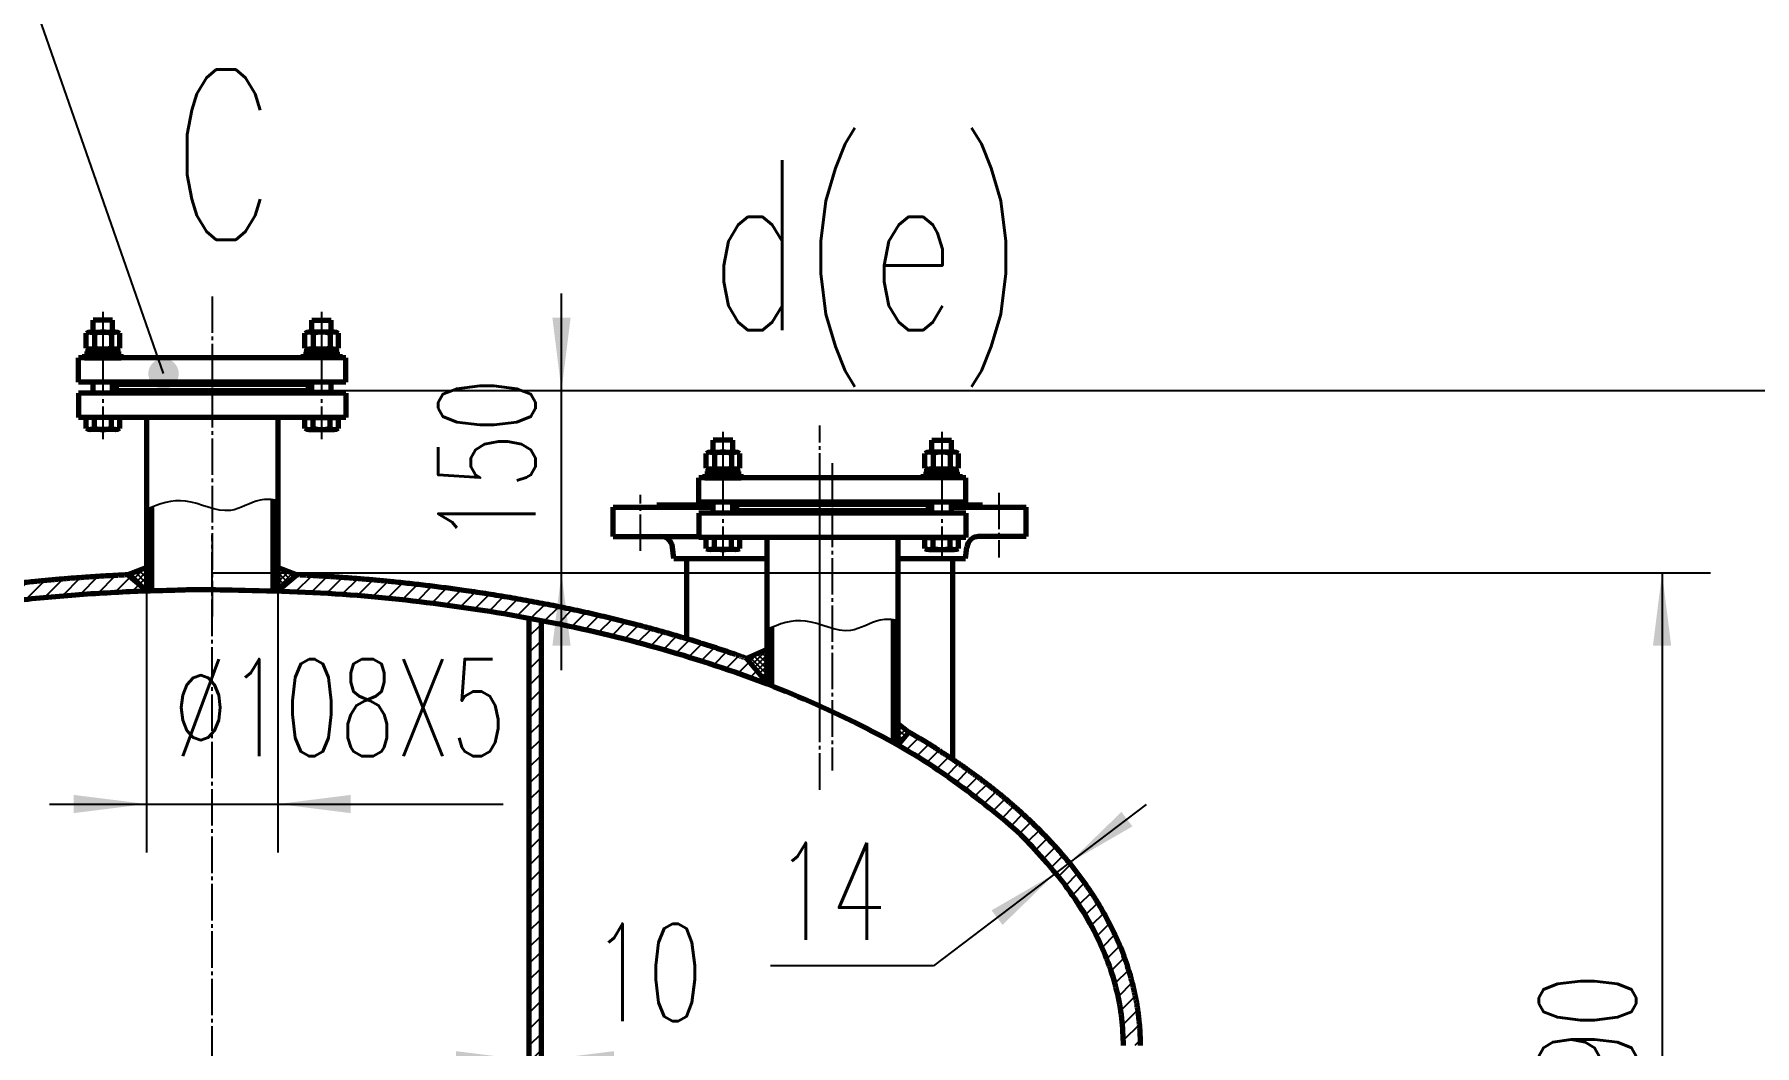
# Model space of a CAD drawing. Header units: millimetres. Extents: x -5940 to 5940, y -8410 to 8410.
# Drawn here: x -3150 to -1734, y 6323 to 7155 of the extents above; entities that cross this region are included whole.
import ezdxf

# ---------------------------------------------------------------- set-up
doc = ezdxf.new("R2010")
doc.units = ezdxf.units.MM
doc.linetypes.add('EB_DASHDOT', pattern=[39, 30, -3, 3, -3])
for name, color, linetype, lineweight in [('CAXA0', 7, 'Continuous', 70), ('CAXA1', 1, 'EB_DASHDOT', 25), ('CAXA3', 4, 'Continuous', 25), ('CAXA4', 3, 'Continuous', 25), ('CAXA5', 51, 'Continuous', 25)]:
    doc.layers.add(name, color=color, linetype=linetype, lineweight=lineweight)
doc.styles.add('机械', font='txt', dxfattribs={"width": 0.667, "bigfont": 'gbcbig.shx'})
doc.dimstyles.new('机械(4)', dxfattribs={"dimscale": 20, "dimtxt": 4, "dimasz": 3, "dimexe": 2, "dimexo": 0, "dimtad": 1, "dimdec": 1, "dimdsep": 46, "dimtxsty": '机械', "dimcen": 0, "dimdle": 4, "dimclrd": 256, "dimclre": 256, "dimclrt": 3, "dimaunit": 1, "dimazin": 2, "dimtfac": 1, "dimtdec": 3, "dimtmove": 0, "dimatfit": 3, "dimfxl": 0, "dimtolj": 1, "dimtzin": 0, "dimarcsym": 0})
doc.dimstyles.new('机械(5)', dxfattribs={"dimscale": 20, "dimtxt": 5, "dimasz": 4, "dimexe": 2, "dimexo": 0, "dimtad": 1, "dimdec": 1, "dimdsep": 46, "dimtxsty": '机械', "dimcen": 0, "dimdle": 5, "dimclrd": 256, "dimclre": 256, "dimclrt": 3, "dimazin": 2, "dimtfac": 1, "dimtdec": 3, "dimtmove": 0, "dimatfit": 3, "dimfxl": 0, "dimtolj": 1, "dimtzin": 0, "dimarcsym": 0})

# ---------------------------------------------------------------- blocks, each defined once
blk = doc.blocks.new('CAXBLOCK237', base_point=(-2913.5, 6840))
at = {"layer": 'CAXA0'}
for p, q in [((-2927.3, 6897.1), (-2927.3, 6909.2)), ((-2903.1, 6910.2), (-2923.9, 6910.2)), ((-2921.5, 6920), (-2905.5, 6920)), ((-2921.5, 6910.2), (-2921.5, 6920)), ((-2920.4, 6909.2), (-2920.4, 6897.1)), ((-2906.5, 6909.2), (-2906.5, 6897.1)), ((-2905.5, 6910.2), (-2905.5, 6920)), ((-2899.6, 6897.1), (-2899.6, 6909.2)), ((-2925.7, 6896.1), (-2901.3, 6896.1)), ((-2925.7, 6892), (-2925.7, 6896.1)), ((-2903.1, 6896.1), (-2923.9, 6896.1)), ((-2914.5, 6892), (-2915.6, 6896.1)), ((-2912.5, 6892.5), (-2913.5, 6896.1)), ((-2901.3, 6892), (-2901.3, 6896.1)), ((-2928.5, 6892), (-2898.5, 6892)), ((-2928.5, 6889), (-2928.5, 6892)), ((-2898.5, 6889), (-2928.5, 6889)), ((-2925.7, 6892), (-2901.3, 6892)), ((-2912.4, 6892), (-2912.5, 6892.5)), ((-2898.5, 6892), (-2898.5, 6889)), ((-2921.5, 6860), (-2921.5, 6869)), ((-2905.5, 6860), (-2905.5, 6869)), ((-2927.3, 6831), (-2927.3, 6840)), ((-2927.3, 6840), (-2899.6, 6840)), ((-2921.5, 6840), (-2905.5, 6840)), ((-2920.4, 6831), (-2920.4, 6840)), ((-2906.5, 6831), (-2906.5, 6840)), ((-2899.6, 6831), (-2899.6, 6840)), ((-2923.9, 6830), (-2903.1, 6830))]:
    blk.add_line(p, q, dxfattribs=at)
for centre, radius, start, end in [((-2923.9, 6903.8), 6.38, 57.1328, 122.8672), ((-2913.5, 6886.2), 24, 73.2213, 106.7787), ((-2903.1, 6903.8), 6.38, 57.1328, 122.8672), ((-2923.9, 6902.5), 6.38, 237.1328, 302.8672), ((-2913.5, 6920.1), 24, 253.2213, 286.7787), ((-2903.1, 6902.5), 6.38, 237.1328, 302.8672), ((-2923.9, 6836.4), 6.38, 237.1328, 302.8672), ((-2913.5, 6854), 24, 253.2213, 286.7787), ((-2903.1, 6836.4), 6.38, 237.1328, 302.8672)]:
    blk.add_arc(centre, radius, start, end, dxfattribs=at)
at = {"layer": 'CAXA3'}
for p, q in [((-2920.3, 6910.2), (-2920.3, 6920)), ((-2906.7, 6910.2), (-2906.7, 6920)), ((-2920.6, 6869), (-2921.5, 6862)), ((-2905.5, 6862), (-2906.3, 6869))]:
    blk.add_line(p, q, dxfattribs=at)
blk = doc.blocks.new('CAXBLOCK238', base_point=(-3093.5, 6840))
at = {"layer": 'CAXA0'}
for p, q in [((-3107.3, 6897.1), (-3107.3, 6909.2)), ((-3103.9, 6910.2), (-3083.1, 6910.2)), ((-3085.5, 6920), (-3101.5, 6920)), ((-3101.5, 6910.2), (-3101.5, 6920)), ((-3100.4, 6909.2), (-3100.4, 6897.1)), ((-3086.5, 6909.2), (-3086.5, 6897.1)), ((-3085.5, 6910.2), (-3085.5, 6920)), ((-3079.6, 6897.1), (-3079.6, 6909.2)), ((-3081.3, 6896.1), (-3105.7, 6896.1)), ((-3105.7, 6892), (-3105.7, 6896.1)), ((-3103.9, 6896.1), (-3083.1, 6896.1)), ((-3094.4, 6892.5), (-3093.4, 6896.1)), ((-3092.4, 6892), (-3091.3, 6896.1)), ((-3081.3, 6892), (-3081.3, 6896.1)), ((-3078.5, 6892), (-3108.5, 6892)), ((-3108.5, 6892), (-3108.5, 6889)), ((-3108.5, 6889), (-3078.5, 6889)), ((-3081.3, 6892), (-3105.7, 6892)), ((-3094.5, 6892), (-3094.4, 6892.5)), ((-3078.5, 6889), (-3078.5, 6892)), ((-3101.5, 6860), (-3101.5, 6869)), ((-3085.5, 6860), (-3085.5, 6869)), ((-3107.3, 6831), (-3107.3, 6840)), ((-3079.6, 6840), (-3107.3, 6840)), ((-3085.5, 6840), (-3101.5, 6840)), ((-3100.4, 6831), (-3100.4, 6840)), ((-3086.5, 6831), (-3086.5, 6840)), ((-3079.6, 6831), (-3079.6, 6840)), ((-3083.1, 6830), (-3103.9, 6830))]:
    blk.add_line(p, q, dxfattribs=at)
for centre, radius, start, end in [((-3103.9, 6903.8), 6.38, 57.1328, 122.8672), ((-3093.5, 6886.2), 24, 73.2213, 106.7787), ((-3083.1, 6903.8), 6.38, 57.1328, 122.8672), ((-3103.9, 6902.5), 6.38, 237.1328, 302.8672), ((-3093.5, 6920.1), 24, 253.2213, 286.7787), ((-3083.1, 6902.5), 6.38, 237.1328, 302.8672), ((-3103.9, 6836.4), 6.38, 237.1328, 302.8672), ((-3093.5, 6854), 24, 253.2213, 286.7787), ((-3083.1, 6836.4), 6.38, 237.1328, 302.8672)]:
    blk.add_arc(centre, radius, start, end, dxfattribs=at)
at = {"layer": 'CAXA3'}
for p, q in [((-3100.3, 6910.2), (-3100.3, 6920)), ((-3086.7, 6910.2), (-3086.7, 6920)), ((-3101.5, 6862), (-3100.6, 6869)), ((-3086.3, 6869), (-3085.5, 6862))]:
    blk.add_line(p, q, dxfattribs=at)
blk = doc.blocks.new('CAXBLOCK239')
at = {"layer": 'CAXA0', "color": 0, "linetype": 'Continuous', "lineweight": 25}
for p, q in [((-2949.5, 6713.3), (-2947.2, 6715.5)), ((-2949.5, 6708.8), (-2944, 6714.3)), ((-2949.5, 6704.3), (-2940.7, 6713)), ((-2941.3, 6704.1), (-2949.5, 6712.2)), ((-2949.5, 6699.8), (-2937.5, 6711.8)), ((-2938.9, 6706.1), (-2949, 6716.2)), ((-2936.5, 6708.2), (-2941.7, 6713.4)), ((-2943.8, 6702), (-2949.5, 6707.7)), ((-2946.2, 6700), (-2949.5, 6703.2)), ((-2947.7, 6696.9), (-2949.5, 6698.7)), ((-2947.8, 6697), (-2947.5, 6697.3)), ((-2937.5, 6707.3), (-2934.3, 6710.5)), ((-2934, 6710.2), (-2934.4, 6710.6))]:
    blk.add_line(p, q, dxfattribs=at)
blk = doc.blocks.new('CAXBLOCK240')
at = {"layer": 'CAXA0', "color": 0, "linetype": 'Continuous', "lineweight": 25}
for p, q in [((-3066.6, 6712.9), (-3070.9, 6708.6)), ((-3070.1, 6711.5), (-3057.5, 6699)), ((-3059.4, 6715.7), (-3068.5, 6706.5)), ((-3066.8, 6712.8), (-3057.5, 6703.4)), ((-3057.5, 6713.1), (-3066.1, 6704.5)), ((-3063.6, 6714), (-3057.5, 6707.9)), ((-3060.3, 6715.3), (-3057.5, 6712.4)), ((-3057.5, 6708.6), (-3063.6, 6702.4)), ((-3057.5, 6704.1), (-3061.2, 6700.4)), ((-3057.5, 6699.6), (-3059.5, 6697.6))]:
    blk.add_line(p, q, dxfattribs=at)
blk = doc.blocks.new('CAXBLOCK241')
at = {"layer": 'CAXA0', "color": 0, "linetype": 'Continuous', "lineweight": 25}
for p, q in [((-3054.6, 6765.3), (-3057.5, 6762.4)), ((-3053.5, 6753), (-3057.5, 6749)), ((-3053.5, 6739.5), (-3057.5, 6735.5)), ((-3053.5, 6726), (-3057.5, 6722)), ((-3053.5, 6712.6), (-3057.5, 6708.6)), ((-3053.5, 6699.1), (-3055.5, 6697.1))]:
    blk.add_line(p, q, dxfattribs=at)
blk = doc.blocks.new('CAXBLOCK242')
at = {"layer": 'CAXA0', "color": 0, "linetype": 'Continuous', "lineweight": 25}
for p, q in [((-2953.4, 6772.2), (-2953.5, 6772.2)), ((-2949.5, 6762.7), (-2953.5, 6758.7)), ((-2949.5, 6749.2), (-2953.5, 6745.2)), ((-2949.5, 6735.7), (-2953.5, 6731.7)), ((-2949.5, 6722.3), (-2953.5, 6718.3)), ((-2949.5, 6708.8), (-2953.5, 6704.8))]:
    blk.add_line(p, q, dxfattribs=at)
blk = doc.blocks.new('CAXBLOCK243', base_point=(-2403.1, 6741.2))
at = {"layer": 'CAXA0'}
for p, q in [((-2417, 6798.3), (-2417, 6810.4)), ((-2392.7, 6811.4), (-2413.5, 6811.4)), ((-2411.1, 6821.2), (-2395.1, 6821.2)), ((-2411.1, 6811.4), (-2411.1, 6821.2)), ((-2410, 6810.4), (-2410, 6798.3)), ((-2396.2, 6810.4), (-2396.2, 6798.3)), ((-2395.1, 6811.4), (-2395.1, 6821.2)), ((-2389.3, 6798.3), (-2389.3, 6810.4)), ((-2415.3, 6797.3), (-2390.9, 6797.3)), ((-2415.3, 6793.2), (-2415.3, 6797.3)), ((-2392.7, 6797.3), (-2413.5, 6797.3)), ((-2404.2, 6793.2), (-2405.3, 6797.3)), ((-2402.2, 6793.7), (-2403.2, 6797.3)), ((-2390.9, 6793.2), (-2390.9, 6797.3)), ((-2418.1, 6793.2), (-2388.1, 6793.2)), ((-2418.1, 6790.2), (-2418.1, 6793.2)), ((-2388.1, 6790.2), (-2418.1, 6790.2)), ((-2415.3, 6793.2), (-2390.9, 6793.2)), ((-2402.1, 6793.2), (-2402.2, 6793.7)), ((-2388.1, 6793.2), (-2388.1, 6790.2)), ((-2411.1, 6761.2), (-2411.1, 6770.2)), ((-2395.1, 6761.2), (-2395.1, 6770.2)), ((-2417, 6732.2), (-2417, 6741.2)), ((-2417, 6741.2), (-2389.3, 6741.2)), ((-2411.1, 6741.2), (-2395.1, 6741.2)), ((-2410, 6732.2), (-2410, 6741.2)), ((-2396.2, 6732.2), (-2396.2, 6741.2)), ((-2389.3, 6732.2), (-2389.3, 6741.2)), ((-2413.5, 6731.2), (-2392.7, 6731.2))]:
    blk.add_line(p, q, dxfattribs=at)
for centre, radius, start, end in [((-2413.5, 6805), 6.38, 57.1328, 122.8672), ((-2403.1, 6787.4), 24, 73.2213, 106.7787), ((-2392.7, 6805), 6.38, 57.1328, 122.8672), ((-2413.5, 6803.7), 6.38, 237.1328, 302.8672), ((-2403.1, 6821.3), 24, 253.2213, 286.7787), ((-2392.7, 6803.7), 6.38, 237.1328, 302.8672), ((-2413.5, 6737.6), 6.38, 237.1328, 302.8672), ((-2403.1, 6755.2), 24, 253.2213, 286.7787), ((-2392.7, 6737.6), 6.38, 237.1328, 302.8672)]:
    blk.add_arc(centre, radius, start, end, dxfattribs=at)
at = {"layer": 'CAXA3'}
for p, q in [((-2409.9, 6811.4), (-2409.9, 6821.2)), ((-2396.3, 6811.4), (-2396.3, 6821.2)), ((-2410.3, 6770.2), (-2411.1, 6763.2)), ((-2395.1, 6763.2), (-2396, 6770.2))]:
    blk.add_line(p, q, dxfattribs=at)
blk = doc.blocks.new('CAXBLOCK244', base_point=(-2583.1, 6741.2))
at = {"layer": 'CAXA0'}
for p, q in [((-2597, 6798.3), (-2597, 6810.4)), ((-2593.5, 6811.4), (-2572.7, 6811.4)), ((-2575.1, 6821.2), (-2591.1, 6821.2)), ((-2591.1, 6811.4), (-2591.1, 6821.2)), ((-2590, 6810.4), (-2590, 6798.3)), ((-2576.2, 6810.4), (-2576.2, 6798.3)), ((-2575.1, 6811.4), (-2575.1, 6821.2)), ((-2569.3, 6798.3), (-2569.3, 6810.4)), ((-2570.9, 6797.3), (-2595.3, 6797.3)), ((-2595.3, 6793.2), (-2595.3, 6797.3)), ((-2593.5, 6797.3), (-2572.7, 6797.3)), ((-2584, 6793.7), (-2583.1, 6797.3)), ((-2582.1, 6793.2), (-2581, 6797.3)), ((-2570.9, 6793.2), (-2570.9, 6797.3)), ((-2568.1, 6793.2), (-2598.1, 6793.2)), ((-2598.1, 6793.2), (-2598.1, 6790.2)), ((-2598.1, 6790.2), (-2568.1, 6790.2)), ((-2570.9, 6793.2), (-2595.3, 6793.2)), ((-2584.2, 6793.2), (-2584, 6793.7)), ((-2568.1, 6790.2), (-2568.1, 6793.2)), ((-2591.1, 6761.2), (-2591.1, 6770.2)), ((-2575.1, 6761.2), (-2575.1, 6770.2)), ((-2597, 6732.2), (-2597, 6741.2)), ((-2569.3, 6741.2), (-2597, 6741.2)), ((-2575.1, 6741.2), (-2591.1, 6741.2)), ((-2590, 6732.2), (-2590, 6741.2)), ((-2576.2, 6732.2), (-2576.2, 6741.2)), ((-2569.3, 6732.2), (-2569.3, 6741.2)), ((-2572.7, 6731.2), (-2593.5, 6731.2))]:
    blk.add_line(p, q, dxfattribs=at)
for centre, radius, start, end in [((-2593.5, 6805), 6.38, 57.1328, 122.8672), ((-2583.1, 6787.4), 24, 73.2213, 106.7787), ((-2572.7, 6805), 6.38, 57.1328, 122.8672), ((-2593.5, 6803.7), 6.38, 237.1328, 302.8672), ((-2583.1, 6821.3), 24, 253.2213, 286.7787), ((-2572.7, 6803.7), 6.38, 237.1328, 302.8672), ((-2593.5, 6737.6), 6.38, 237.1328, 302.8672), ((-2583.1, 6755.2), 24, 253.2213, 286.7787), ((-2572.7, 6737.6), 6.38, 237.1328, 302.8672)]:
    blk.add_arc(centre, radius, start, end, dxfattribs=at)
at = {"layer": 'CAXA3'}
for p, q in [((-2589.9, 6811.4), (-2589.9, 6821.2)), ((-2576.3, 6811.4), (-2576.3, 6821.2)), ((-2591.1, 6763.2), (-2590.3, 6770.2)), ((-2576, 6770.2), (-2575.1, 6763.2))]:
    blk.add_line(p, q, dxfattribs=at)
blk = doc.blocks.new('CAXBLOCK245')
at = {"layer": 'CAXA0', "color": 0, "linetype": 'Continuous', "lineweight": 25}
for p, q in [((-2563.5, 6641.3), (-2562.5, 6642.2)), ((-2561.4, 6638.8), (-2554.6, 6645.7)), ((-2547.1, 6628.6), (-2561.3, 6642.8)), ((-2559.4, 6636.4), (-2547.1, 6648.7)), ((-2547.1, 6633.1), (-2558.1, 6644.1)), ((-2557.3, 6634), (-2547.1, 6644.2)), ((-2547.1, 6637.6), (-2555, 6645.5)), ((-2547.1, 6642.1), (-2551.9, 6646.9)), ((-2547.1, 6646.6), (-2548.7, 6648.2)), ((-2547.1, 6624.1), (-2559.5, 6636.6)), ((-2555.3, 6631.5), (-2547.1, 6639.7)), ((-2553.2, 6629.1), (-2547.1, 6635.2)), ((-2551.2, 6626.6), (-2547.1, 6630.7)), ((-2549.1, 6624.2), (-2547.1, 6626.2)), ((-2547.9, 6620.9), (-2547.1, 6621.7))]:
    blk.add_line(p, q, dxfattribs=at)
blk = doc.blocks.new('CAXBLOCK246')
at = {"layer": 'CAXA0', "color": 0, "linetype": 'Continuous', "lineweight": 25}
for p, q in [((-2439.1, 6586), (-2438, 6587.1)), ((-2439.1, 6581.6), (-2435.5, 6585.2)), ((-2433, 6577.4), (-2439.1, 6583.5)), ((-2431, 6579.9), (-2438.9, 6587.8)), ((-2439.1, 6577.1), (-2433, 6583.2)), ((-2439.1, 6572.6), (-2430.5, 6581.2)), ((-2435.1, 6575), (-2439.1, 6579)), ((-2437.1, 6572.6), (-2439.1, 6574.5)), ((-2439, 6569.9), (-2439.1, 6570))]:
    blk.add_line(p, q, dxfattribs=at)
blk = doc.blocks.new('CAXBLOCK247')
at = {"layer": 'CAXA0', "color": 0, "linetype": 'Continuous', "lineweight": 25}
for p, q in [((-2439.1, 6666.9), (-2443.1, 6662.9)), ((-2439.1, 6653.4), (-2443.1, 6649.4)), ((-2439.1, 6639.9), (-2443.1, 6635.9)), ((-2439.1, 6626.5), (-2443.1, 6622.5)), ((-2439.1, 6613), (-2443.1, 6609)), ((-2439.1, 6599.5), (-2443.1, 6595.5)), ((-2439.1, 6586), (-2443.1, 6582)), ((-2439.1, 6572.6), (-2440.8, 6570.9))]:
    blk.add_line(p, q, dxfattribs=at)
blk = doc.blocks.new('CAXBLOCK248')
at = {"layer": 'CAXA0', "color": 0, "linetype": 'Continuous', "lineweight": 25}
for p, q in [((-2543.1, 6657.2), (-2547.1, 6653.2)), ((-2543.1, 6643.7), (-2547.1, 6639.7)), ((-2543.1, 6630.2), (-2547.1, 6626.2))]:
    blk.add_line(p, q, dxfattribs=at)
blk = doc.blocks.new('*D340')
at = {"layer": 'CAXA4', "linetype": 'Continuous', "lineweight": 25}
for points in [[(-3057.5, 6521.8), (-3117.5, 6514.3), (-3117.5, 6529.3)], [(-2949.5, 6521.8), (-2889.5, 6514.3), (-2889.5, 6529.3)]]:
    blk.add_hatch(color=131, dxfattribs=at).paths.add_polyline_path(points, flags=0)
at = {"layer": 'CAXA4', "color": 131, "linetype": 'Continuous', "lineweight": 25}
for p, q in [((-3057.5, 6697), (-3057.5, 6481.8)), ((-2949.5, 6697), (-2949.5, 6481.8)), ((-3137.5, 6521.8), (-2764.1, 6521.8))]:
    blk.add_line(p, q, dxfattribs=at)
at = {"layer": 'CAXA4', "color": 3, "linetype": 'Continuous', "lineweight": 25, "insert": (-3035.8, 6641.1), "char_height": 80, "attachment_point": 1, "style": '机械'}
blk.add_mtext('{%%C}108X5', dxfattribs=at)
blk = doc.blocks.new('CAXBLOCK250')
at = {"layer": 'CAXA0', "color": 0, "linetype": 'Continuous', "lineweight": 25}
for p, q in [((-3202, 6698.7), (-3218.5, 6682.2)), ((-3186.5, 6700.7), (-3202.8, 6684.4)), ((-3171.2, 6702.5), (-3187.3, 6686.5)), ((-3156.1, 6704.2), (-3172, 6688.3)), ((-3141.2, 6705.7), (-3156.8, 6690)), ((-3126.4, 6706.9), (-3141.9, 6691.5)), ((-3111.8, 6708.1), (-3127.1, 6692.8)), ((-3097.5, 6709), (-3112.4, 6694)), ((-3083.2, 6709.8), (-3098, 6694.9)), ((-3070.9, 6708.6), (-3083.7, 6695.8)), ((-3063.6, 6702.4), (-3069.6, 6696.5)), ((-2937.5, 6707.3), (-2947.5, 6697.3)), ((-2921.6, 6709.7), (-2935, 6696.4)), ((-2908.9, 6709), (-2922.1, 6695.8)), ((-2896.2, 6708.1), (-2909.4, 6695)), ((-2883.7, 6707.2), (-2896.8, 6694.2)), ((-2871.3, 6706.1), (-2884.3, 6693.2)), ((-2859, 6705), (-2871.8, 6692.1)), ((-2846.7, 6703.8), (-2859.5, 6691)), ((-2834.6, 6702.4), (-2847.3, 6689.7)), ((-2822.6, 6701), (-2835.2, 6688.4)), ((-2810.6, 6699.5), (-2823.1, 6686.9)), ((-2798.8, 6697.9), (-2811.2, 6685.4)), ((-3282.8, 6685.3), (-3300.9, 6667.2)), ((-3266.2, 6688.5), (-3283.9, 6670.7)), ((-3249.8, 6691.4), (-3267.1, 6674)), ((-3233.6, 6694), (-3250.7, 6677)), ((-3217.7, 6696.5), (-3234.5, 6679.7)), ((-2787, 6696.2), (-2799.4, 6683.8)), ((-2775.3, 6694.4), (-2787.6, 6682.1)), ((-2763.7, 6692.5), (-2775.9, 6680.3)), ((-2752.2, 6690.5), (-2764.4, 6678.4)), ((-2740.8, 6688.5), (-2752.9, 6676.4)), ((-2729.5, 6686.3), (-2741.4, 6674.4)), ((-2718.3, 6684.1), (-2730.2, 6672.2)), ((-3352.6, 6669.3), (-3372.7, 6649.3)), ((-3334.6, 6673.9), (-3354.1, 6654.4)), ((-3317, 6678), (-3335.9, 6659.1)), ((-3299.8, 6681.8), (-3318.3, 6663.2)), ((-2707.1, 6681.8), (-2719, 6669.9)), ((-2696, 6679.3), (-2707.8, 6667.6)), ((-2685.1, 6676.9), (-2696.8, 6665.1)), ((-2674.1, 6674.3), (-2685.8, 6662.7)), ((-2663.4, 6671.6), (-2674.9, 6660)), ((-2652.6, 6668.9), (-2664.1, 6657.4)), ((-3371.1, 6664.3), (-3391.6, 6643.9)), ((-2642, 6666), (-2653.4, 6654.6)), ((-2631.4, 6663.1), (-2642.8, 6651.7)), ((-2621, 6660.1), (-2632.3, 6648.8)), ((-2610.6, 6657), (-2621.9, 6645.8)), ((-2600.3, 6653.9), (-2611.5, 6642.7)), ((-2590.1, 6650.6), (-2601.3, 6639.4)), ((-2580, 6647.2), (-2591, 6636.2)), ((-2570, 6643.8), (-2581, 6632.8)), ((-2561.4, 6638.8), (-2570.9, 6629.3)), ((-2555.3, 6631.5), (-2561.1, 6625.7)), ((-2549.1, 6624.2), (-2551.2, 6622.1)), ((-2422.1, 6576.2), (-2432.3, 6566)), ((-2413.6, 6571.1), (-2423.8, 6560.9)), ((-2405.4, 6565.9), (-2415.5, 6555.8)), ((-2397.2, 6560.6), (-2407.3, 6550.5)), ((-2389.2, 6555.1), (-2399.2, 6545.1)), ((-2381.2, 6549.6), (-2391.3, 6539.6)), ((-2373.5, 6543.9), (-2383.4, 6533.9)), ((-2365.8, 6538.2), (-2375.7, 6528.2)), ((-2358.2, 6532.2), (-2368.2, 6522.3)), ((-2350.8, 6526.2), (-2360.8, 6516.2)), ((-2343.6, 6520), (-2353.5, 6510)), ((-2336.4, 6513.6), (-2346.3, 6503.7)), ((-2329.5, 6507.1), (-2339.4, 6497.2)), ((-2322.7, 6500.4), (-2332.6, 6490.6)), ((-2316, 6493.6), (-2325.9, 6483.7)), ((-2309.5, 6486.6), (-2319.4, 6476.7)), ((-2303.2, 6479.5), (-2313.1, 6469.6)), ((-2297.1, 6472.1), (-2307, 6462.2)), ((-2291.2, 6464.5), (-2301.2, 6454.6)), ((-2285.5, 6456.8), (-2295.5, 6446.8)), ((-2280, 6448.8), (-2290.1, 6438.7)), ((-2274.7, 6440.6), (-2284.9, 6430.4)), ((-2269.7, 6432.1), (-2280, 6421.9)), ((-2265, 6423.4), (-2275.4, 6413)), ((-2260.5, 6414.4), (-2271.1, 6403.8)), ((-2256.4, 6405.1), (-2267.2, 6394.3)), ((-2252.6, 6395.4), (-2263.6, 6384.4)), ((-2249.2, 6385.3), (-2260.5, 6374)), ((-2246.2, 6374.8), (-2257.8, 6363.2)), ((-2243.7, 6363.9), (-2255.7, 6351.8)), ((-2241.7, 6352.4), (-2254.2, 6339.9)), ((-2240.2, 6340.4), (-2253.6, 6327.1)), ((-2239.6, 6327.6), (-2244.2, 6323))]:
    blk.add_line(p, q, dxfattribs=at)
blk = doc.blocks.new('CAXBLOCK252')
at = {"layer": 'CAXA0', "color": 0, "linetype": 'Continuous', "lineweight": 25}
for p, q in [((-3274.2, 6667), (-3267.1, 6674)), ((-2742.8, 6673), (-2741.4, 6674.4)), ((-2742.8, 6659.6), (-2732.8, 6669.6)), ((-3274.2, 6653.5), (-3264.2, 6663.5)), ((-2742.8, 6646.1), (-2732.8, 6656.1)), ((-3274.2, 6640), (-3264.2, 6650)), ((-2742.8, 6632.6), (-2732.8, 6642.6)), ((-3274.2, 6626.6), (-3264.2, 6636.6)), ((-2742.8, 6619.2), (-2732.8, 6629.2)), ((-3274.2, 6613.1), (-3264.2, 6623.1)), ((-2742.8, 6605.7), (-2732.8, 6615.7)), ((-3274.2, 6599.6), (-3264.2, 6609.6)), ((-2742.8, 6592.2), (-2732.8, 6602.2)), ((-3274.2, 6586.2), (-3264.2, 6596.2)), ((-2742.8, 6578.7), (-2732.8, 6588.7)), ((-3274.2, 6572.7), (-3264.2, 6582.7)), ((-2742.8, 6565.3), (-2732.8, 6575.3)), ((-3274.2, 6559.2), (-3264.2, 6569.2)), ((-3274.2, 6545.7), (-3264.2, 6555.7)), ((-2742.8, 6551.8), (-2732.8, 6561.8)), ((-3274.2, 6532.3), (-3264.2, 6542.3)), ((-2742.8, 6538.3), (-2732.8, 6548.3)), ((-3274.2, 6518.8), (-3264.2, 6528.8)), ((-2742.8, 6524.9), (-2732.8, 6534.9)), ((-3274.2, 6505.3), (-3264.2, 6515.3)), ((-2742.8, 6511.4), (-2732.8, 6521.4)), ((-3274.2, 6491.9), (-3264.2, 6501.9)), ((-2742.8, 6497.9), (-2732.8, 6507.9)), ((-3274.2, 6478.4), (-3264.2, 6488.4)), ((-2742.8, 6484.5), (-2732.8, 6494.5)), ((-3274.2, 6464.9), (-3264.2, 6474.9)), ((-2742.8, 6471), (-2732.8, 6481)), ((-3274.2, 6451.5), (-3264.2, 6461.5)), ((-2742.8, 6457.5), (-2732.8, 6467.5)), ((-3274.2, 6438), (-3264.2, 6448)), ((-2742.8, 6444), (-2732.8, 6454)), ((-3274.2, 6424.5), (-3264.2, 6434.5)), ((-2742.8, 6430.6), (-2732.8, 6440.6)), ((-3274.2, 6411), (-3264.2, 6421)), ((-2742.8, 6417.1), (-2732.8, 6427.1)), ((-2742.8, 6403.6), (-2732.8, 6413.6)), ((-3274.2, 6397.6), (-3264.2, 6407.6)), ((-2742.8, 6390.2), (-2732.8, 6400.2)), ((-3274.2, 6384.1), (-3264.2, 6394.1)), ((-2742.8, 6376.7), (-2732.8, 6386.7)), ((-3274.2, 6370.6), (-3264.2, 6380.6)), ((-2742.8, 6363.2), (-2732.8, 6373.2)), ((-3274.2, 6357.2), (-3264.2, 6367.2)), ((-2742.8, 6349.7), (-2732.8, 6359.7)), ((-3274.2, 6343.7), (-3264.2, 6353.7)), ((-2742.8, 6336.3), (-2732.8, 6346.3)), ((-3274.2, 6330.2), (-3264.2, 6340.2)), ((-2742.6, 6323), (-2732.8, 6332.8)), ((-3274.2, 6316.7), (-3267.9, 6323)), ((-3267.9, 6323), (-3264.2, 6326.7)), ((-2742.8, 6322.8), (-2742.6, 6323)), ((-2742.8, 6309.3), (-2732.8, 6319.3)), ((-3274.2, 6303.3), (-3264.2, 6313.3)), ((-2742.8, 6295.9), (-2732.8, 6305.9)), ((-3274.2, 6289.8), (-3264.2, 6299.8)), ((-3274.2, 6276.3), (-3264.2, 6286.3)), ((-2742.8, 6282.4), (-2732.8, 6292.4)), ((-3274.2, 6262.9), (-3264.2, 6272.9)), ((-2742.8, 6268.9), (-2732.8, 6278.9)), ((-3274.2, 6249.4), (-3264.2, 6259.4)), ((-2742.8, 6255.5), (-2732.8, 6265.5)), ((-3274.2, 6235.9), (-3264.2, 6245.9)), ((-2742.8, 6242), (-2732.8, 6252)), ((-3274.2, 6222.5), (-3264.2, 6232.5)), ((-2742.8, 6228.5), (-2732.8, 6238.5)), ((-3274.2, 6209), (-3264.2, 6219)), ((-2742.8, 6215), (-2732.8, 6225)), ((-3274.2, 6195.5), (-3264.2, 6205.5)), ((-2742.8, 6201.6), (-2732.8, 6211.6)), ((-3274.2, 6182), (-3264.2, 6192)), ((-2742.8, 6188.1), (-2732.8, 6198.1)), ((-3274.2, 6168.6), (-3264.2, 6178.6)), ((-2742.8, 6174.6), (-2732.8, 6184.6)), ((-3274.2, 6155.1), (-3264.2, 6165.1)), ((-2742.8, 6161.2), (-2732.8, 6171.2)), ((-3274.2, 6141.6), (-3264.2, 6151.6)), ((-2742.8, 6147.7), (-2732.8, 6157.7)), ((-3274.2, 6128.2), (-3264.2, 6138.2)), ((-2742.8, 6134.2), (-2732.8, 6144.2)), ((-2742.8, 6120.8), (-2732.8, 6130.8)), ((-3274.2, 6114.7), (-3264.2, 6124.7)), ((-2742.8, 6107.3), (-2732.8, 6117.3)), ((-3274.2, 6101.2), (-3264.2, 6111.2)), ((-2742.8, 6093.8), (-2732.8, 6103.8)), ((-3274.2, 6087.8), (-3264.2, 6097.8)), ((-2742.8, 6080.3), (-2732.8, 6090.3)), ((-3274.2, 6074.3), (-3264.2, 6084.3)), ((-2742.8, 6066.9), (-2732.8, 6076.9)), ((-3274.2, 6060.8), (-3264.2, 6070.8)), ((-2742.8, 6053.4), (-2732.8, 6063.4)), ((-3274.2, 6047.3), (-3264.2, 6057.3)), ((-2742.8, 6039.9), (-2732.8, 6049.9)), ((-3274.2, 6033.9), (-3264.2, 6043.9)), ((-2742.8, 6026.5), (-2732.8, 6036.5)), ((-3272.6, 6022), (-3264.2, 6030.4)), ((-2733.8, 6022), (-2732.8, 6023))]:
    blk.add_line(p, q, dxfattribs=at)
blk = doc.blocks.new('*D363')
at = {"layer": 'CAXA4', "linetype": 'Continuous', "lineweight": 25}
for points in [[(-2716, 6862), (-2708.5, 6922), (-2723.5, 6922)], [(-2716, 6712), (-2708.5, 6652), (-2723.5, 6652)]]:
    blk.add_hatch(color=131, dxfattribs=at).paths.add_polyline_path(points, flags=0)
at = {"layer": 'CAXA4', "color": 131, "linetype": 'Continuous', "lineweight": 25}
for p, q in [((-2716, 6632), (-2716, 6942)), ((-2924.5, 6862), (-2676, 6862)), ((-3003.5, 6712), (-2676, 6712))]:
    blk.add_line(p, q, dxfattribs=at)
at = {"layer": 'CAXA4', "color": 3, "linetype": 'Continuous', "lineweight": 25, "insert": (-2817.4, 6735.5), "char_height": 80, "attachment_point": 1, "rotation": 90, "style": '机械'}
blk.add_mtext('150', dxfattribs=at)
blk = doc.blocks.new('CAXBLOCK327', base_point=(-3540, 7496.5))
at = {"layer": 'CAXA0', "linetype": 'Continuous', "lineweight": 25}
blk.add_hatch(color=131, dxfattribs=at).paths.add_polyline_path([(-3031.1, 6876), (-3031.2, 6877.9), (-3031.7, 6879.9), (-3032.4, 6881.7), (-3033.5, 6883.3), (-3034.7, 6884.8), (-3036.2, 6886.1), (-3037.9, 6887.1), (-3039.7, 6887.9), (-3041.6, 6888.3), (-3043.6, 6888.5), (-3045.5, 6888.3), (-3047.4, 6887.9), (-3049.3, 6887.1), (-3050.9, 6886.1), (-3052.4, 6884.8), (-3053.7, 6883.3), (-3054.7, 6881.7), (-3055.5, 6879.9), (-3055.9, 6877.9), (-3056.1, 6876), (-3055.9, 6874), (-3055.5, 6872.1), (-3054.7, 6870.3), (-3053.7, 6868.6), (-3052.4, 6867.2), (-3050.9, 6865.9), (-3049.3, 6864.9), (-3047.4, 6864.1), (-3045.5, 6863.6), (-3043.6, 6863.5), (-3041.6, 6863.6), (-3039.7, 6864.1), (-3037.9, 6864.9), (-3036.2, 6865.9), (-3034.7, 6867.2), (-3033.5, 6868.6), (-3032.4, 6870.3), (-3031.7, 6872.1), (-3031.2, 6874)], flags=0)
at = {"layer": 'CAXA0', "color": 131, "linetype": 'Continuous', "lineweight": 25}
for p, q in [((-3260, 7496.5), (-3540, 7496.5)), ((-3043.6, 6876), (-3260, 7496.5))]:
    blk.add_line(p, q, dxfattribs=at)
at = {"layer": 'CAXA0', "color": 3, "linetype": 'Continuous', "lineweight": 25, "insert": (-3423.3, 7682.6), "char_height": 140, "attachment_point": 1, "style": '机械'}
blk.add_mtext('1', dxfattribs=at)
blk = doc.blocks.new('CAXBLOCK326', base_point=(-3043.6, 6876))
at = {"layer": 'CAXA0', "color": 0, "linetype": 'Continuous', "lineweight": 70}
blk.add_blockref('CAXBLOCK327', (-3540, 7496.5), dxfattribs=at)
blk = doc.blocks.new('*D442')
at = {"layer": 'CAXA4', "linetype": 'Continuous', "lineweight": 25}
for points in [[(-744.3, 6862), (-734.3, 6782), (-754.3, 6782)], [(-744.3, 85), (-734.3, 165), (-754.3, 165)]]:
    blk.add_hatch(color=131, dxfattribs=at).paths.add_polyline_path(points, flags=0)
at = {"layer": 'CAXA4', "color": 131, "linetype": 'Continuous', "lineweight": 25}
for p, q in [((-2924.5, 6862), (-704.3, 6862)), ((-744.3, 85), (-744.3, 6862)), ((-1769, 85), (-704.3, 85))]:
    blk.add_line(p, q, dxfattribs=at)
at = {"layer": 'CAXA4', "color": 3, "linetype": 'Continuous', "lineweight": 25, "insert": (-867.9, 3363.2), "char_height": 100, "attachment_point": 1, "rotation": 90, "style": '机械'}
blk.add_mtext('6777', dxfattribs=at)
blk = doc.blocks.new('*D443')
at = {"layer": 'CAXA4', "linetype": 'Continuous', "lineweight": 25}
for points in [[(-1810.2, 6712), (-1817.7, 6652), (-1802.7, 6652)], [(-1810.2, 6022), (-1817.7, 6082), (-1802.7, 6082)]]:
    blk.add_hatch(color=131, dxfattribs=at).paths.add_polyline_path(points, flags=0)
at = {"layer": 'CAXA4', "color": 131, "linetype": 'Continuous', "lineweight": 25}
for p, q in [((-3003.5, 6712), (-1770.2, 6712)), ((-1810.2, 6712), (-1810.2, 6022)), ((-2225.5, 6022), (-1770.2, 6022))]:
    blk.add_line(p, q, dxfattribs=at)
at = {"layer": 'CAXA4', "color": 3, "linetype": 'Continuous', "lineweight": 25, "insert": (-1911.6, 6245.7), "char_height": 80, "attachment_point": 1, "rotation": 90, "style": '机械'}
blk.add_mtext('690', dxfattribs=at)
blk = doc.blocks.new('*D449')
at = {"layer": 'CAXA4', "linetype": 'Continuous', "lineweight": 25}
for points in [[(-2298.5, 6473.1), (-2255.2, 6515.3), (-2246.1, 6503.4)], [(-2309.7, 6464.6), (-2362, 6434.3), (-2353, 6422.3)]]:
    blk.add_hatch(color=131, dxfattribs=at).paths.add_polyline_path(points, flags=0)
at = {"layer": 'CAXA4', "color": 131, "linetype": 'Continuous', "lineweight": 25}
for p, q in [((-2234.7, 6521.4), (-2409.9, 6388.5)), ((-2315, 6471.6), (-2285.5, 6432.7)), ((-2303.8, 6480.1), (-2274.3, 6441.2)), ((-2409.9, 6388.5), (-2544.1, 6388.5))]:
    blk.add_line(p, q, dxfattribs=at)
at = {"layer": 'CAXA4', "color": 3, "linetype": 'Continuous', "lineweight": 25, "insert": (-2540.1, 6489.9), "char_height": 80, "attachment_point": 1, "style": '机械'}
blk.add_mtext('14', dxfattribs=at)
blk = doc.blocks.new('*D460')
at = {"layer": 'CAXA4', "linetype": 'Continuous', "lineweight": 25}
for points in [[(-2742.8, 6310.9), (-2802.8, 6303.4), (-2802.8, 6318.4)], [(-2732.8, 6310.9), (-2672.8, 6303.4), (-2672.8, 6318.4)]]:
    blk.add_hatch(color=131, dxfattribs=at).paths.add_polyline_path(points, flags=0)
at = {"layer": 'CAXA4', "color": 131, "linetype": 'Continuous', "lineweight": 25}
for p, q in [((-2742.8, 6047), (-2742.8, 6350.9)), ((-2732.8, 6047), (-2732.8, 6350.9)), ((-2822.8, 6310.9), (-2732.8, 6310.9)), ((-2732.8, 6310.9), (-2614.2, 6310.9))]:
    blk.add_line(p, q, dxfattribs=at)
at = {"layer": 'CAXA4', "color": 3, "linetype": 'Continuous', "lineweight": 25, "insert": (-2691, 6423.2), "char_height": 80, "attachment_point": 1, "style": '机械'}
blk.add_mtext('10', dxfattribs=at)

msp = doc.modelspace()

# ---------------------------------------------------------------- linework, layer by layer
at = {"layer": 'CAXA0'}
for p, q in [((-2893.46, 6888.98), (-3113.46, 6888.98)), ((-3113.46, 6868.98), (-3113.46, 6888.98)), ((-2893.46, 6868.98), (-2893.46, 6888.98)), ((-2893.46, 6868.98), (-3113.46, 6868.98)), ((-3082.46, 6868.98), (-3082.46, 6859.98)), ((-2924.46, 6866.98), (-3082.46, 6866.98)), ((-2924.46, 6868.98), (-2924.46, 6859.98)), ((-2893.46, 6859.98), (-3113.46, 6859.98)), ((-3113.46, 6859.98), (-3113.46, 6839.98)), ((-2924.46, 6861.98), (-3082.46, 6861.98)), ((-2893.46, 6859.98), (-2893.46, 6839.98)), ((-2893.46, 6839.98), (-3113.46, 6839.98)), ((-3057.46, 6839.98), (-3057.46, 6697.01)), ((-2949.46, 6839.98), (-2949.46, 6697.01)), ((-2383.11, 6790.18), (-2603.11, 6790.18)), ((-2603.11, 6770.18), (-2603.11, 6790.18)), ((-2383.11, 6770.18), (-2383.11, 6790.18)), ((-2953.46, 6772.2), (-2953.46, 6697.15)), ((-2637.46, 6765.98), (-2637.46, 6767.98)), ((-2637.46, 6767.98), (-2590.54, 6767.98)), ((-2383.11, 6770.18), (-2603.11, 6770.18)), ((-2572.11, 6770.18), (-2572.11, 6761.18)), ((-2414.11, 6768.18), (-2572.11, 6768.18)), ((-2414.11, 6770.18), (-2414.11, 6761.18)), ((-2395.69, 6767.98), (-2369.46, 6767.98)), ((-2369.46, 6765.98), (-2369.46, 6767.98)), ((-3053.46, 6765.83), (-3053.46, 6697.15)), ((-2673.46, 6741.98), (-2673.46, 6765.98)), ((-2673.46, 6765.98), (-2590.78, 6765.98)), ((-2383.11, 6761.18), (-2603.11, 6761.18)), ((-2603.11, 6761.18), (-2603.11, 6741.18)), ((-2414.11, 6763.18), (-2572.11, 6763.18)), ((-2395.45, 6765.98), (-2333.46, 6765.98)), ((-2383.11, 6761.18), (-2383.11, 6741.18)), ((-2333.46, 6741.98), (-2333.46, 6765.98)), ((-2673.46, 6741.98), (-2603.11, 6741.98)), ((-2383.11, 6741.18), (-2603.11, 6741.18)), ((-2547.11, 6741.18), (-2547.11, 6620.58)), ((-2439.11, 6741.18), (-2439.11, 6569.97)), ((-2333.46, 6741.98), (-2373.28, 6741.98)), ((-2345.96, 6741.98), (-2365.96, 6741.98)), ((-2623.46, 6723.98), (-2624.6, 6733.2)), ((-2383.46, 6723.98), (-2382.33, 6733.2)), ((-3057.46, 6716.38), (-3073.1, 6710.38)), ((-2949.46, 6716.38), (-2933.83, 6710.38)), ((-2623.46, 6723.98), (-2547.11, 6723.98)), ((-2612.96, 6657.77), (-2612.96, 6723.98)), ((-2439.11, 6723.98), (-2383.46, 6723.98)), ((-2393.96, 6558.47), (-2393.96, 6723.98)), ((-3059.46, 6698.94), (-3073.1, 6710.38)), ((-3059.46, 6698.94), (-3059.46, 6696.94)), ((-2947.46, 6698.94), (-2933.83, 6710.38)), ((-2947.46, 6698.94), (-2947.46, 6696.94)), ((-2742.76, 6674.6), (-2742.76, 6021.98)), ((-2732.76, 6672.71), (-2732.76, 6021.98)), ((-2443.11, 6673.4), (-2443.11, 6572.24)), ((-2543.11, 6667.02), (-2543.11, 6619.03)), ((-2547.11, 6648.91), (-2563.81, 6641.67)), ((-2563.81, 6641.67), (-2548.11, 6622.96)), ((-2548.11, 6622.96), (-2548.11, 6620.96)), ((-2548.11, 6622.96), (-2548.11, 6620.96)), ((-2430.1, 6580.94), (-2439.11, 6587.95)), ((-2430.1, 6580.94), (-2438.11, 6571.4)), ((-2438.11, 6571.4), (-2438.11, 6569.4)), ((-2438.11, 6571.4), (-2438.11, 6569.4))]:
    msp.add_line(p, q, dxfattribs=at)
for centre, start, end in [((-2634.52, 6731.98), 7, 90), ((-2372.41, 6731.98), 90, 173)]:
    msp.add_arc(centre, 10, start, end, dxfattribs=at)
for points, weights, degree, knots in [([(-2253.46, 6322.98), (-2253.46, 6697.98), (-3003.46, 6697.98), (-3214.12, 6697.98), (-3393.96, 6643.14)], [1, 0.707106781187, 1, 0.895784113505, 0.865731439405], 2, [0, 0, 0, 961.7645181, 961.7645181, 1303.975042, 1303.975042, 1303.975042]), ([(-3073.1, 6710.38), (-3084.09, 6709.87), (-3106.88, 6708.57), (-3153.26, 6704.84), (-3212.44, 6697.9), (-3282.94, 6685.92), (-3337.95, 6673.42), (-3369.2, 6664.94), (-3377.95, 6662.45)], [0.964983465393, 0.96026426878, 0.949621988996, 0.931086358542, 0.90995742722, 0.889412730671, 0.876632385364, 0.870678377928, 0.86911982134], 3, [0, 0, 0, 0, 33.7383431, 69.1368512, 139.9338674, 210.7308836, 281.5278998, 309.2596067, 309.2596067, 309.2596067, 309.2596067]), ([(-2563.81, 6641.67), (-2572.01, 6644.59), (-2601.71, 6654.72), (-2654.73, 6670.18), (-2723.99, 6685.92), (-2794.49, 6697.9), (-2853.67, 6704.84), (-2900.05, 6708.57), (-2922.84, 6709.87), (-2933.83, 6710.38)], [0.859514048939, 0.860464532468, 0.864285003154, 0.873381907764, 0.889412730671, 0.90995742722, 0.931086358542, 0.949621988996, 0.96026426878, 0.964983465393], 3, [0, 0, 0, 0, 27.1882253, 97.6144386, 168.0406519, 238.4668652, 308.8930785, 344.1061851, 377.667822, 377.667822, 377.667822, 377.667822]), ([(-2239.46, 6322.98), (-2239.46, 6347.33), (-2248.51, 6397.47), (-2290.93, 6471.39), (-2354.74, 6533.01), (-2407.3, 6567.81), (-2430.1, 6580.94)], [1, 0.975592231766, 0.932878634399, 0.887114082263, 0.862772528138, 0.855985469317, 0.854615074003], 3, [0, 0, 0, 0, 91.7822719, 183.5645438, 275.3468156, 335.8705909, 335.8705909, 335.8705909, 335.8705909])]:
    msp.add_rational_spline(points, weights, degree=degree, knots=knots, dxfattribs=at)
at = {"layer": 'CAXA1', "linetype": 'EB_DASHDOT', "lineweight": 25}
for p, q in [((-3003.46, 6939.6), (-3003.46, 6676)), ((-3093.46, 6926.96), (-3093.46, 6822.04)), ((-3093.46, 6926.96), (-3093.46, 6822.04)), ((-2913.46, 6926.96), (-2913.46, 6822.04)), ((-2583.11, 6828.16), (-2583.11, 6723.24)), ((-2583.11, 6828.16), (-2583.11, 6723.24)), ((-2503.46, 6585.41), (-2503.46, 6833.26)), ((-2403.11, 6828.16), (-2403.11, 6723.24)), ((-2503.46, 6533.58), (-2503.46, 6805.75)), ((-2493.11, 6802.19), (-2493.11, 6549.5)), ((-2650.96, 6730.03), (-2650.96, 6776.22)), ((-2355.96, 6777.91), (-2355.96, 6724.77)), ((-3003.46, 1083.02), (-3003.46, 6743.32))]:
    msp.add_line(p, q, dxfattribs=at)
at = {"layer": 'CAXA3'}
for points in [[(-2949.46, 6771.5), (-2954.37, 6772.61), (-2967.87, 6773.19), (-2991.94, 6756.51), (-3023.7, 6776.33), (-3047.32, 6769), (-3057.46, 6763.94)], [(-2439.11, 6672.7), (-2444.02, 6673.81), (-2457.52, 6674.38), (-2481.59, 6657.71), (-2513.34, 6677.53), (-2536.97, 6670.2), (-2547.11, 6665.14)]]:
    msp.add_open_spline(points, degree=3, knots=[0, 0, 0, 0, 14.9610249, 40.9220036, 78.9034432, 111.7965064, 111.7965064, 111.7965064, 111.7965064], dxfattribs=at)

# ---------------------------------------------------------------- block references
at = {"layer": 'CAXA0'}
msp.add_blockref('CAXBLOCK326', (-3043.58, 6875.99), dxfattribs=at)
at = {"layer": 'CAXA3'}
for name, p in [('CAXBLOCK238', (-3093.46, 6839.98)), ('CAXBLOCK237', (-2913.46, 6839.98)), ('CAXBLOCK244', (-2583.11, 6741.18)), ('CAXBLOCK243', (-2403.11, 6741.18))]:
    msp.add_blockref(name, p, dxfattribs=at)
at = {"layer": 'CAXA5'}
for name in ['CAXBLOCK242', 'CAXBLOCK241', 'CAXBLOCK240', 'CAXBLOCK239', 'CAXBLOCK250', 'CAXBLOCK252', 'CAXBLOCK248', 'CAXBLOCK247', 'CAXBLOCK245', 'CAXBLOCK246']:
    msp.add_blockref(name, (0, 0), dxfattribs=at)

# ---------------------------------------------------------------- texts
at = {"layer": 'CAXA4', "linetype": 'Continuous', "lineweight": 25, "char_height": 140, "attachment_point": 1, "style": '机械'}
for s, insert in [('C', (-3036.18, 7126.22)), ('d(e)', (-2594.54, 7051.67))]:
    msp.add_mtext(s, dxfattribs=dict(at, insert=insert))

# ---------------------------------------------------------------- dimensions: what is measured, and where the dimension line sits
at = {"layer": 'CAXA4'}
for base, p1, p2, angle, text, dimstyle, picture, middle in [((-2716, 6793.08), (-3003.46, 6711.98), (-2924.46, 6861.98), 270, '150', '机械(4)', '*D363', (-2768.5, 6793.08)), ((-744.25, 3473.48), (-1769.01, 84.98), (-2924.46, 6861.98), 90, '6777', '机械(5)', '*D442', (-806.75, 3473.48)), ((-1810.19, 6310.9), (-3003.46, 6711.98), (-2225.46, 6021.98), 270, '690', '机械(4)', '*D443', (-1862.69, 6310.9)), ((-2409.95, 6388.53), (-2303.82, 6480.12), (-2315.04, 6471.61), 217.1777, '14', '机械(4)', '*D449', (-2503.7, 6441.03)), ((-2654.57, 6310.9), (-2742.76, 6046.98), (-2732.76, 6046.98), 180, '10', '机械(4)', '*D460', (-2654.57, 6374.26))]:
    dim = msp.add_linear_dim(base=base, p1=p1, p2=p2, angle=angle, text=text, dimstyle=dimstyle, dxfattribs=at)
    dim.commit()
    dim.dimension.update_dxf_attribs({"geometry": picture, "text_midpoint": middle})
dim = msp.add_linear_dim(base=(-2901.92, 6521.77), p1=(-3057.46, 6697.01), p2=(-2949.46, 6697.01), text='{%%C}108X5', dimstyle='机械(4)', dxfattribs=at)
dim.commit()
dim.dimension.update_dxf_attribs({"geometry": '*D340', "text_midpoint": (-2901.92, 6591.52)})

doc.saveas('drawing.dxf')
